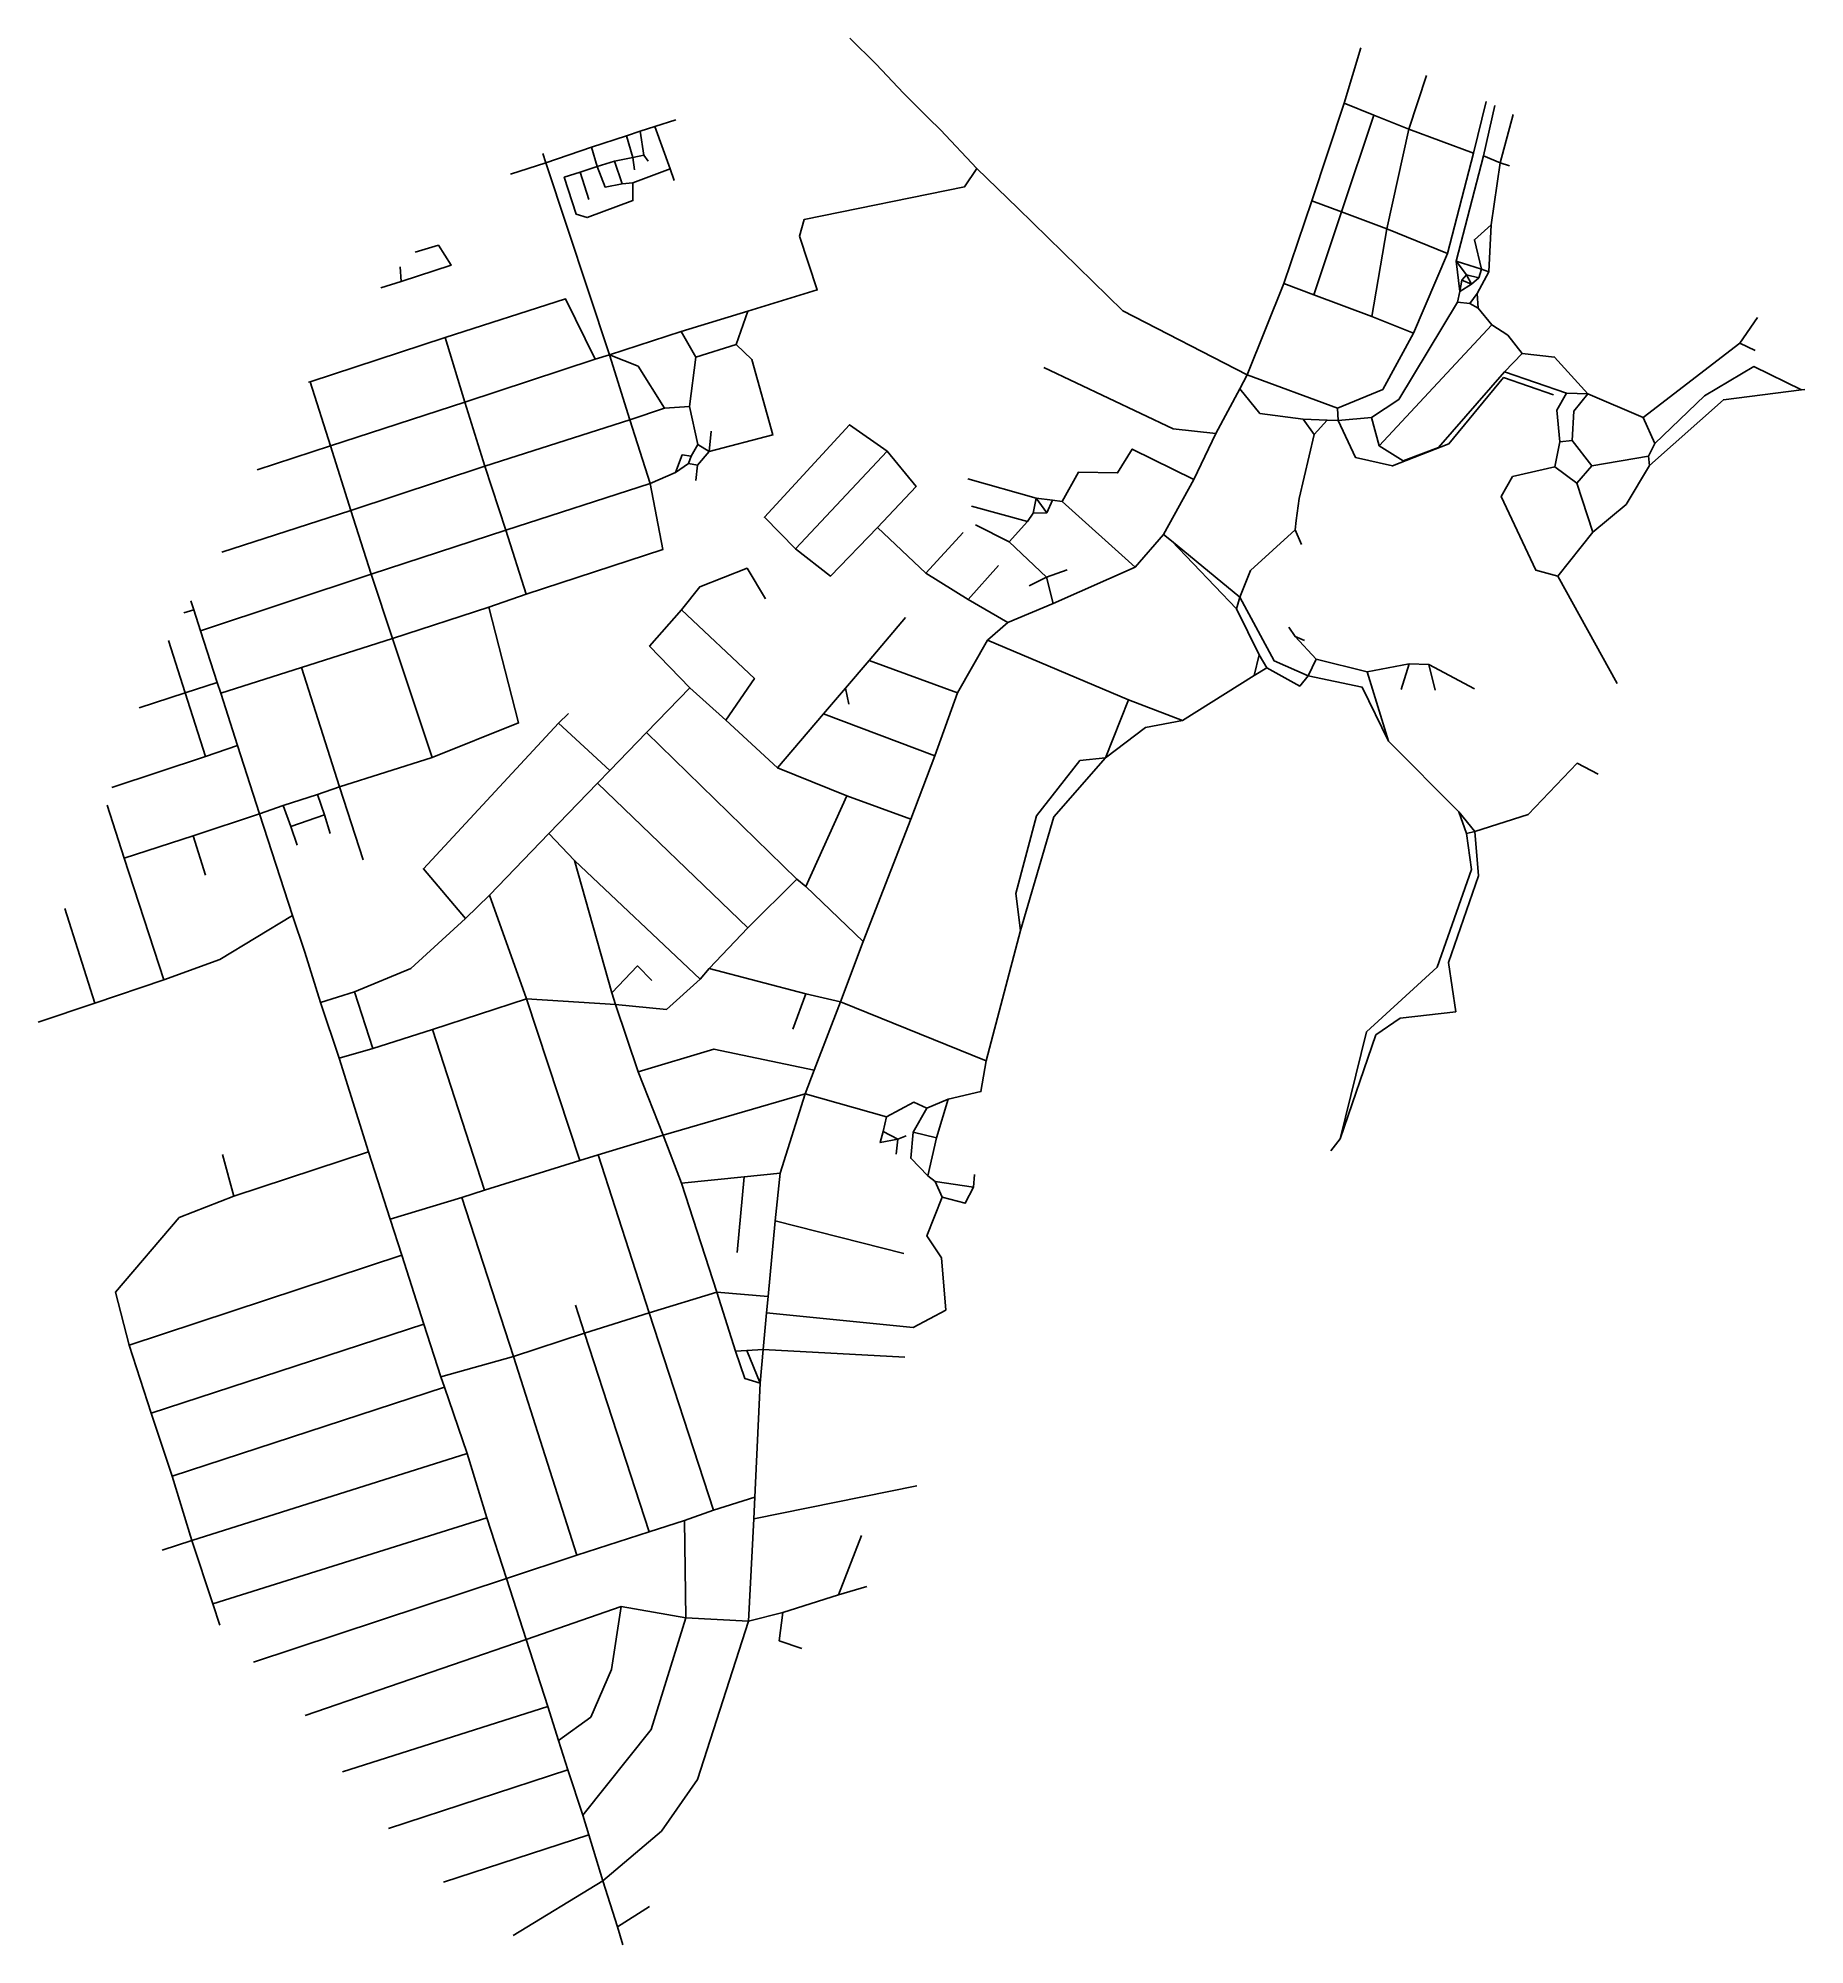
# Model space of a CAD drawing. Header units: metres. Extents: x 620800 to 623338, y 4828864 to 4831603.
import ezdxf

# ---------------------------------------------------------------- set-up
doc = ezdxf.new("R2010")
doc.units = ezdxf.units.M

msp = doc.modelspace()

# ---------------------------------------------------------------- linework, layer by layer
at = {"layer": 'ROADS'}
for points in [[(622003.7, 4831565.2), (621965.9, 4831602.5)], [(622043, 4831523.6), (622003.7, 4831565.2)], [(622700.1, 4831588.8), (622675.9, 4831508.9)], [(622794.2, 4831549.1), (622769, 4831471.9)], [(622078.6, 4831487.7), (622043, 4831523.6)], [(622880.2, 4831511.6), (622862, 4831437.2)], [(621716, 4831485.3), (621685.7, 4831475.7)], [(622096.1, 4831470.6), (622078.6, 4831487.7)], [(622675.9, 4831508.9), (622629.7, 4831369)], [(622672.4, 4831353), (622718.6, 4831492)], [(622718.6, 4831492), (622675.9, 4831508.9)], [(622769, 4831471.9), (622718.6, 4831492)], [(622876.1, 4831433.4), (622892.7, 4831505.6)], [(622900.3, 4831423.5), (622918.8, 4831492.9)], [(621644.8, 4831462.3), (621594.7, 4831445.8)], [(621664.4, 4831468.7), (621644.8, 4831462.3)], [(621653.9, 4831431.1), (621644.8, 4831462.3)], [(621685.7, 4831475.7), (621664.4, 4831468.7)], [(621670, 4831434.5), (621664.4, 4831468.7)], [(621707.5, 4831414.8), (621685.7, 4831475.7)], [(622148.2, 4831415.5), (622096.1, 4831470.6)], [(622769, 4831471.9), (622737.3, 4831328.8)], [(622862, 4831437.2), (622769, 4831471.9)], [(621529.2, 4831423.5), (621524.8, 4831436.8)], [(621594.7, 4831445.8), (621529.2, 4831423.5)], [(621594.7, 4831445.8), (621602.9, 4831418)], [(621627.7, 4831426), (621653.9, 4831431.1)], [(621670, 4831434.5), (621653.9, 4831431.1)], [(621653.9, 4831431.1), (621656.6, 4831413.5)], [(621676, 4831425.6), (621670, 4831434.5)], [(622862, 4831437.2), (622824.7, 4831293.4)], [(622836.9, 4831282.4), (622876.1, 4831433.4)], [(622876.1, 4831433.4), (622900.3, 4831423.5)], [(621529.2, 4831423.5), (621478.5, 4831407)], [(621620.5, 4831147.5), (621529.2, 4831423.5)], [(621654, 4831394.5), (621654.1, 4831369.3), (621588.2, 4831344.7), (621572.5, 4831349.7), (621555.6, 4831402.7), (621578.2, 4831410)], [(621578.2, 4831410), (621602.9, 4831418)], [(621578.2, 4831410), (621590.8, 4831370.9)], [(621602.9, 4831418), (621627.7, 4831426)], [(621602.9, 4831418), (621614.1, 4831388.5), (621638.7, 4831393.3)], [(621627.7, 4831426), (621638.7, 4831393.3)], [(621654, 4831394.5), (621707.5, 4831414.8)], [(621707.5, 4831414.8), (621713.5, 4831398.2)], [(621893.5, 4831318.1), (621900.2, 4831342), (622130.6, 4831389.1), (622148.2, 4831415.5)], [(622207.3, 4831358.4), (622148.2, 4831415.5)], [(622887.2, 4831334.3), (622900.3, 4831423.5)], [(622900.3, 4831423.5), (622913.5, 4831418.9)], [(621638.7, 4831393.3), (621654, 4831394.5)], [(622536.7, 4831118.8), (622357.8, 4831211.1), (622207.3, 4831358.4)], [(622629.7, 4831369), (622589.4, 4831250.2)], [(622672.4, 4831353), (622629.7, 4831369)], [(622632.4, 4831234), (622672.4, 4831353)], [(622737.3, 4831328.8), (622672.4, 4831353)], [(622737.3, 4831328.8), (622715.9, 4831202.6)], [(622824.7, 4831293.4), (622737.3, 4831328.8)], [(622873.3, 4831270.8), (622863.2, 4831313), (622887.2, 4831334.3)], [(622884, 4831266.8), (622887.2, 4831334.3)], [(621321.3, 4831253.2), (621392.9, 4831276.4), (621374.7, 4831305.1), (621341.5, 4831295.3)], [(621819.1, 4831210.6), (621918.9, 4831240.9), (621893.5, 4831318.1)], [(622824.7, 4831293.4), (622775.7, 4831178.8)], [(621319.7, 4831274.3), (621321.3, 4831253.2)], [(622842.3, 4831238.7), (622836.9, 4831282.4)], [(622852, 4831262.5), (622836.9, 4831282.4)], [(622836.9, 4831282.4), (622873.3, 4831270.8)], [(622867.3, 4831235.8), (622884, 4831266.8)], [(622869.3, 4831258.4), (622873.3, 4831270.8)], [(622873.3, 4831270.8), (622884, 4831266.8)], [(621321.3, 4831253.2), (621291.8, 4831243.8)], [(622589.4, 4831250.2), (622536.7, 4831118.8)], [(622632.4, 4831234), (622589.4, 4831250.2)], [(622839, 4831223.2), (622842.3, 4831238.7)], [(622842.3, 4831238.7), (622844.9, 4831254.8)], [(622842.3, 4831238.7), (622859.2, 4831249.2)], [(622844.9, 4831254.8), (622852, 4831262.5)], [(622844.9, 4831254.8), (622859.2, 4831249.2)], [(622859.2, 4831249.2), (622852, 4831262.5)], [(622852, 4831262.5), (622869.3, 4831258.4)], [(622859.2, 4831249.2), (622869.3, 4831258.4)], [(621600.1, 4831141.4), (621557.3, 4831228.2), (621384.5, 4831172.5)], [(621723.5, 4831181.1), (621819.1, 4831210.6)], [(621802.6, 4831162.4), (621819.1, 4831210.6)], [(622715.9, 4831202.6), (622632.4, 4831234)], [(622715.2, 4831057.6), (622754.5, 4831083.3), (622839, 4831223.2)], [(622839, 4831223.2), (622856.5, 4831221.5)], [(622856.5, 4831221.5), (622867.3, 4831235.8)], [(622856.5, 4831221.5), (622868.5, 4831214.6)], [(622868.5, 4831214.6), (622867.3, 4831235.8)], [(622868.5, 4831214.6), (622888.4, 4831190.7)], [(622775.7, 4831178.8), (622715.9, 4831202.6)], [(622726.4, 4831017.2), (622888.4, 4831190.7)], [(622888.4, 4831190.7), (622911, 4831175.9)], [(623244.3, 4831164.3), (623269.8, 4831201.5)], [(621384.5, 4831172.5), (621190.5, 4831109)], [(621412.9, 4831079.8), (621384.5, 4831172.5)], [(621620.5, 4831147.5), (621723.5, 4831181.1)], [(621744.5, 4831144.4), (621723.5, 4831181.1)], [(621744.5, 4831144.4), (621802.6, 4831162.4)], [(621763.6, 4831008.6), (621855.2, 4831032.6), (621825.1, 4831141.1), (621802.6, 4831162.4)], [(622775.7, 4831178.8), (622731.4, 4831097.9), (622666.6, 4831070.9)], [(622931.6, 4831149.8), (622911, 4831175.9)], [(623105.5, 4831057.7), (623244.3, 4831164.3)], [(623244.3, 4831164.3), (623266.5, 4831153.7)], [(621412.9, 4831079.8), (621600.1, 4831141.4)], [(621600.1, 4831141.4), (621620.5, 4831147.5)], [(621649.6, 4831054.3), (621620.5, 4831147.5)], [(621699.7, 4831071.2), (621661.6, 4831131.3), (621620.5, 4831147.5)], [(621735.5, 4831073.6), (621744.5, 4831144.4)], [(622491.5, 4831034.7), (622430.3, 4831041.2), (622244.3, 4831129.6)], [(622931.6, 4831149.8), (622906.6, 4831123.2)], [(623026.1, 4831091.7), (622978.3, 4831144.5), (622931.6, 4831149.8)], [(623333, 4831097.4), (623264.7, 4831130.7), (623193.6, 4831088.7), (623122.3, 4831020.2)], [(621190.5, 4831109), (621188.1, 4831108.3)], [(621219.7, 4831017), (621190.5, 4831109)], [(622536.7, 4831118.8), (622525.9, 4831098.8)], [(622536.7, 4831118.8), (622666.6, 4831070.9)], [(622976.8, 4831090.1), (622905, 4831114.9), (622826.6, 4831019.9), (622745.3, 4830988.1), (622692.1, 4831000.4), (622667.4, 4831053.4)], [(622906.6, 4831123.2), (622811.5, 4831014.6), (622760.6, 4830995.3), (622726.4, 4831017.2)], [(622906.6, 4831123.2), (622995.4, 4831092.7)], [(621219.7, 4831017), (621412.9, 4831079.8)], [(621441.3, 4830988), (621412.9, 4831079.8)], [(621699.7, 4831071.2), (621735.5, 4831073.6)], [(621747.3, 4831018.8), (621735.5, 4831073.6)], [(622525.9, 4831098.8), (622491.5, 4831034.7)], [(622525.9, 4831098.8), (622555, 4831063.5), (622617.1, 4831055.2)], [(622985.7, 4831022.9), (622981.7, 4831068.3), (622995.4, 4831092.7)], [(622995.4, 4831092.7), (623026.1, 4831091.7)], [(623003.4, 4831024.6), (623006.1, 4831066.7), (623026.1, 4831091.7)], [(623026.1, 4831091.7), (623105.5, 4831057.7)], [(623333, 4831097.4), (623220.8, 4831083.2), (623114.5, 4830988.6)], [(623337.9, 4831098.1), (623333, 4831097.4)], [(621649.6, 4831054.3), (621441.3, 4830988)], [(621649.6, 4831054.3), (621699.7, 4831071.2)], [(621679.1, 4830963), (621649.6, 4831054.3)], [(621887.8, 4830868.9), (621843.1, 4830914.3), (621965.5, 4831047.3), (622019.4, 4831009.3)], [(622617.1, 4831055.2), (622632.8, 4831033.4)], [(622617.1, 4831055.2), (622651.7, 4831053.9)], [(622632.8, 4831033.4), (622651.7, 4831053.9)], [(622651.7, 4831053.9), (622667.4, 4831053.4)], [(622667.4, 4831053.4), (622666.6, 4831070.9)], [(622667.4, 4831053.4), (622715.2, 4831057.6)], [(622726.4, 4831017.2), (622715.2, 4831057.6)], [(623122.3, 4831020.2), (623105.5, 4831057.7)], [(621737.7, 4831001.9), (621747.3, 4831018.8)], [(621763.6, 4831008.6), (621747.3, 4831018.8)], [(621763.6, 4831008.6), (621766.5, 4831038)], [(622491.5, 4831034.7), (622460.2, 4830968.4)], [(622632.8, 4831033.4), (622611.4, 4830941.1)], [(622978.9, 4830986.9), (622985.7, 4831022.9)], [(623003.4, 4831024.6), (622985.7, 4831022.9)], [(623032, 4830988.3), (623003.4, 4831024.6)], [(623122.3, 4831020.2), (623113.2, 4831002.3)], [(621114.4, 4830982.6), (621219.7, 4831017)], [(621248.7, 4830924), (621219.7, 4831017)], [(621715.5, 4830978.9), (621724.7, 4831003.9), (621737.7, 4831001.9)], [(621715.5, 4830978.9), (621733.9, 4830991.8)], [(621733.9, 4830991.8), (621737.7, 4831001.9)], [(621733.9, 4830991.8), (621747, 4830989.3)], [(621763.6, 4831008.6), (621747, 4830989.3)], [(622019.4, 4831009.3), (621887.8, 4830868.9)], [(622019.4, 4831009.3), (622061, 4830958.4), (622005.5, 4830899.7)], [(622270.9, 4830937.1), (622294.2, 4830979), (622350.4, 4830978), (622371.5, 4831012.2), (622460.2, 4830968.4)], [(623113.2, 4831002.3), (623032, 4830988.3)], [(623113.2, 4831002.3), (623114.5, 4830988.6)], [(621441.3, 4830988), (621248.7, 4830924)], [(621471.5, 4830895.7), (621441.3, 4830988)], [(621679.1, 4830963), (621471.5, 4830895.7)], [(621501, 4830803.9), (621697.3, 4830868.3), (621679.1, 4830963)], [(621679.1, 4830963), (621715.5, 4830978.9)], [(621744.4, 4830967), (621747, 4830989.3)], [(622233.5, 4830941.8), (622135.5, 4830969.6)], [(622460.2, 4830968.4), (622416.7, 4830889.6)], [(622982.9, 4830829.8), (622951.3, 4830838.6), (622901.7, 4830944.3), (622918, 4830972.9), (622978.9, 4830986.9)], [(623010.1, 4830963.2), (622978.9, 4830986.9)], [(623010.1, 4830963.2), (623032, 4830988.3)], [(623033.1, 4830892.8), (623010.1, 4830963.2)], [(623114.5, 4830988.6), (623081.1, 4830932.5), (623033.1, 4830892.8)], [(622233.5, 4830941.8), (622229, 4830920.3)], [(622233.5, 4830941.8), (622248.9, 4830920.8)], [(622257.1, 4830938.9), (622233.5, 4830941.8)], [(622248.9, 4830920.8), (622257.1, 4830938.9)], [(622270.9, 4830937.1), (622257.1, 4830938.9)], [(622375.8, 4830842.9), (622270.9, 4830937.1)], [(622607.2, 4830909.5), (622611.4, 4830941.1)], [(621248.7, 4830924), (621063.6, 4830864.2)], [(621278, 4830832.5), (621248.7, 4830924)], [(622221.2, 4830908.4), (622140.4, 4830930.1)], [(622221.2, 4830908.4), (622194.5, 4830879.3)], [(622229, 4830920.3), (622221.2, 4830908.4)], [(622229, 4830920.3), (622248.9, 4830920.8)], [(622607.2, 4830909.5), (622605.7, 4830896.3)], [(621471.5, 4830895.7), (621278, 4830832.5)], [(621501, 4830803.9), (621471.5, 4830895.7)], [(622005.5, 4830899.7), (621938.1, 4830829.9), (621887.8, 4830868.9)], [(622074.8, 4830834), (622005.5, 4830899.7)], [(622074.8, 4830834), (622128.8, 4830892.4)], [(622194.5, 4830879.3), (622146.6, 4830903.6)], [(622416.7, 4830889.6), (622375.8, 4830842.9)], [(622416.7, 4830889.6), (622428.1, 4830880.6)], [(622521.3, 4830783.1), (622428.1, 4830880.6)], [(622428.1, 4830880.6), (622526.2, 4830799.4)], [(622605.7, 4830896.3), (622541.4, 4830838), (622526.2, 4830799.4)], [(622605.7, 4830896.3), (622614.9, 4830875.4)], [(623033.1, 4830892.8), (622982.9, 4830829.8)], [(622194.5, 4830879.3), (622248.2, 4830828.2)], [(621278, 4830832.5), (621032.9, 4830751.1)], [(621308.6, 4830740.3), (621278, 4830832.5)], [(621724.2, 4830781.6), (621750.1, 4830814.6), (621818.2, 4830841.2), (621844.5, 4830797.1)], [(622135.8, 4830796.4), (622074.8, 4830834)], [(622135.8, 4830796.4), (622179.6, 4830845.2)], [(622248.2, 4830828.2), (622223.3, 4830816.1)], [(622248.2, 4830828.2), (622278.2, 4830839)], [(622257.9, 4830790.7), (622248.2, 4830828.2)], [(622375.8, 4830842.9), (622257.9, 4830790.7)], [(622982.9, 4830829.8), (623068.4, 4830675.5)], [(621501, 4830803.9), (621447.3, 4830785.1)], [(622521.3, 4830783.1), (622526.2, 4830799.4)], [(622526.2, 4830799.4), (622575.3, 4830708), (622624.3, 4830686.8)], [(621023.1, 4830781.6), (621009, 4830777.2)], [(621023.1, 4830781.6), (621018.8, 4830794.4)], [(621032.9, 4830751.1), (621023.1, 4830781.6)], [(621447.3, 4830785.1), (621308.6, 4830740.3)], [(621365.8, 4830569.5), (621489.8, 4830618.9), (621447.3, 4830785.1)], [(621736, 4830669.3), (621678, 4830729.3), (621724.2, 4830781.6)], [(621724.2, 4830781.6), (621828.8, 4830683), (621787.8, 4830623.2)], [(622193, 4830763.1), (622135.8, 4830796.4)], [(622257.9, 4830790.7), (622193, 4830763.1)], [(622554.1, 4830716.6), (622521.3, 4830783.1)], [(621056.9, 4830677.1), (621032.9, 4830751.1)], [(622045.9, 4830770.4), (621993.7, 4830708.5)], [(622193, 4830763.1), (622163.5, 4830738.1)], [(622605.8, 4830743.1), (622596.7, 4830756.4)], [(621011, 4830662.1), (620986.8, 4830737.3)], [(621308.6, 4830740.3), (621177.8, 4830698.6)], [(621365.8, 4830569.5), (621308.6, 4830740.3)], [(622163.5, 4830738.1), (622120.6, 4830662.3)], [(622366.4, 4830652), (622163.5, 4830738.1)], [(622546.9, 4830687), (622554.1, 4830716.6)], [(622564.9, 4830698.1), (622554.1, 4830716.6)], [(622635.8, 4830710.6), (622605.8, 4830743.1)], [(622605.8, 4830743.1), (622619, 4830737.5)], [(621177.8, 4830698.6), (621062.1, 4830661.6)], [(621232.6, 4830527.3), (621177.8, 4830698.6)], [(621993.7, 4830708.5), (621959.8, 4830669)], [(622120.6, 4830662.3), (621993.7, 4830708.5)], [(622564.9, 4830698.1), (622546.9, 4830687)], [(622624.3, 4830686.8), (622612.1, 4830671.8), (622564.9, 4830698.1)], [(622635.8, 4830710.6), (622624.3, 4830686.8)], [(622635.8, 4830710.6), (622709.2, 4830692.3)], [(622709.2, 4830692.3), (622769.4, 4830703.8)], [(622709.2, 4830692.3), (622739.6, 4830592.7)], [(622769.4, 4830703.8), (622758, 4830667.2)], [(622769.4, 4830703.8), (622797.8, 4830702.7)], [(622797.8, 4830702.7), (622807, 4830666.1)], [(622797.8, 4830702.7), (622863.2, 4830668)], [(621011, 4830662.1), (620944.6, 4830640.9)], [(621056.9, 4830677.1), (621011, 4830662.1)], [(621040.1, 4830570.7), (621011, 4830662.1)], [(621062.1, 4830661.6), (621056.9, 4830677.1)], [(621086, 4830586.6), (621062.1, 4830661.6)], [(621736, 4830669.3), (621673.9, 4830605.2)], [(621787.8, 4830623.2), (621736, 4830669.3)], [(621959.8, 4830669), (621928.1, 4830632.1)], [(621959.8, 4830669), (621964.2, 4830646.1)], [(622120.6, 4830662.3), (622087.7, 4830571.9)], [(622443.8, 4830622.7), (622546.9, 4830687)], [(622624.3, 4830686.8), (622701.9, 4830670.3), (622739.6, 4830592.7)], [(622366.4, 4830652), (622333.1, 4830568.9)], [(622366.4, 4830652), (622443.8, 4830622.7)], [(621413.6, 4830338.3), (621353.1, 4830409.5), (621547.2, 4830618.8)], [(621547.2, 4830618.8), (621561.4, 4830632.6)], [(621621, 4830550.8), (621547.2, 4830618.8)], [(621861.7, 4830554.6), (621787.8, 4830623.2)], [(621928.1, 4830632.1), (621861.7, 4830554.6)], [(622087.7, 4830571.9), (621928.1, 4830632.1)], [(622443.8, 4830622.7), (622390.6, 4830612.5), (622333.1, 4830568.9)], [(621086, 4830586.6), (621040.1, 4830570.7)], [(621117.9, 4830488.2), (621086, 4830586.6)], [(621673.9, 4830605.2), (621621, 4830550.8)], [(621889.6, 4830394.6), (621673.9, 4830605.2)], [(622739.6, 4830592.7), (622840.9, 4830491.5)], [(621040.1, 4830570.7), (620905.3, 4830526.1)], [(621365.8, 4830569.5), (621232.6, 4830527.3)], [(621961.3, 4830514.3), (621861.7, 4830554.6)], [(622087.7, 4830571.9), (622053.5, 4830480.8)], [(622333.1, 4830568.9), (622296.3, 4830564.9), (622234.2, 4830485.6), (622204.1, 4830374), (622211, 4830321)], [(622211, 4830321), (622258.8, 4830483.9), (622333.1, 4830568.9)], [(622863.9, 4830463), (622940.4, 4830487.3), (623011, 4830561.2), (623041.1, 4830545.2)], [(621232.6, 4830527.3), (621201, 4830516.1)], [(621266.4, 4830422.6), (621232.6, 4830527.3)], [(621603.5, 4830532.5), (621533.4, 4830460)], [(621621, 4830550.8), (621603.5, 4830532.5)], [(621819.2, 4830324.6), (621603.5, 4830532.5)], [(620923.2, 4830424.6), (620898.9, 4830500.7)], [(621151.7, 4830500.3), (621117.9, 4830488.2)], [(621201, 4830516.1), (621151.7, 4830500.3)], [(621151.7, 4830500.3), (621162.9, 4830470.2)], [(621201, 4830516.1), (621211, 4830486.8)], [(621961.3, 4830514.3), (621902.6, 4830384.3)], [(622053.5, 4830480.8), (621961.3, 4830514.3)], [(621117.9, 4830488.2), (621022.2, 4830456.7)], [(621165, 4830342.6), (621117.9, 4830488.2)], [(621211, 4830486.8), (621162.9, 4830470.2)], [(621162.9, 4830470.2), (621171.6, 4830443.5)], [(621211, 4830486.8), (621219.4, 4830460.1)], [(622053.5, 4830480.8), (621984.9, 4830305.3)], [(622840.9, 4830491.5), (622851.6, 4830460.2)], [(622840.9, 4830491.5), (622863.9, 4830463)], [(621022.2, 4830456.7), (620923.2, 4830424.6)], [(621022.2, 4830456.7), (621040.1, 4830400.5)], [(621533.4, 4830460), (621448.1, 4830371.5)], [(621570.1, 4830421.3), (621533.4, 4830460)], [(622863.9, 4830463), (622869, 4830399.2), (622825.8, 4830275.1), (622836.3, 4830204.1), (622756.4, 4830195), (622721.7, 4830170.8), (622670.5, 4830021.6)], [(622851.6, 4830460.2), (622858.9, 4830408.4), (622809.8, 4830268), (622708.1, 4830175.2), (622670.5, 4830021.6)], [(622851.6, 4830460.2), (622863.9, 4830463)], [(620980, 4830250.2), (620923.2, 4830424.6)], [(621623.8, 4830231.3), (621570.1, 4830421.3)], [(621750.7, 4830250.8), (621570.1, 4830421.3)], [(621889.6, 4830394.6), (621819.2, 4830324.6)], [(621902.6, 4830384.3), (621889.6, 4830394.6)], [(621448.1, 4830371.5), (621413.6, 4830338.3)], [(621501.3, 4830222.5), (621448.1, 4830371.5)], [(621984.9, 4830305.3), (621902.6, 4830384.3)], [(620881.3, 4830216.3), (620837.8, 4830352.4)], [(621165, 4830342.6), (621060.7, 4830279), (620980, 4830250.2)], [(621183, 4830289.9), (621165, 4830342.6)], [(621413.6, 4830338.3), (621335.2, 4830266.4), (621254, 4830232.7)], [(621819.2, 4830324.6), (621763.7, 4830266.5)], [(622211, 4830321), (622161.7, 4830133.6)], [(621205.5, 4830217.4), (621183, 4830289.9)], [(621984.9, 4830305.3), (621952.2, 4830218.6)], [(621623.8, 4830231.3), (621660.9, 4830269.9), (621681.5, 4830249.2)], [(621750.7, 4830250.8), (621702.6, 4830207.6), (621629.1, 4830214.8)], [(621763.7, 4830266.5), (621750.7, 4830250.8)], [(621902.8, 4830230.1), (621763.7, 4830266.5)], [(620980, 4830250.2), (620881.3, 4830216.3)], [(621254, 4830232.7), (621205.5, 4830217.4)], [(621280.4, 4830151.4), (621254, 4830232.7)], [(621629.1, 4830214.8), (621623.8, 4830231.3)], [(621902.8, 4830230.1), (621884.1, 4830179)], [(621952.2, 4830218.6), (621902.8, 4830230.1)], [(620881.3, 4830216.3), (620799.6, 4830189.3)], [(621231.9, 4830137.3), (621205.5, 4830217.4)], [(621501.3, 4830222.5), (621366.1, 4830178.9)], [(621577.7, 4829990.3), (621501.3, 4830222.5)], [(621629.1, 4830214.8), (621501.3, 4830222.5)], [(621661.8, 4830118.1), (621629.1, 4830214.8)], [(621952.2, 4830218.6), (621914.6, 4830120.1)], [(622161.7, 4830133.6), (621952.2, 4830218.6)], [(621366.1, 4830178.9), (621280.4, 4830151.4)], [(621440.9, 4829947.8), (621366.1, 4830178.9)], [(621280.4, 4830151.4), (621231.9, 4830137.3)], [(621914.6, 4830120.1), (621770.5, 4830150.5), (621661.8, 4830118.1)], [(621274.4, 4830002.9), (621231.9, 4830137.3)], [(621697.4, 4830027.1), (621661.8, 4830118.1)], [(621914.6, 4830120.1), (621901.5, 4830086.3)], [(622107, 4830078.8), (622154.2, 4830089.4), (622161.7, 4830133.6)], [(621901.5, 4830086.3), (621697.4, 4830027.1)], [(621901.5, 4830086.3), (621865.7, 4829972.3)], [(622018.4, 4830053.2), (621901.5, 4830086.3)], [(622018.4, 4830053.2), (622057.6, 4830074.4), (622076.6, 4830065.7)], [(622057, 4830031.3), (622076.6, 4830065.7)], [(622076.6, 4830065.7), (622107, 4830078.8)], [(622090.4, 4830023), (622107, 4830078.8)], [(622013.5, 4830032), (622009.2, 4830016.2), (622034.9, 4830021.2)], [(622018.4, 4830053.2), (622013.5, 4830032)], [(622013.5, 4830032), (622034.9, 4830021.2)], [(621697.4, 4830027.1), (621604.4, 4829998.6)], [(621724, 4829958), (621697.4, 4830027.1)], [(622034.9, 4830021.2), (622032.3, 4829999.6)], [(622034.9, 4830021.2), (622046.8, 4830026.1)], [(622078, 4829968.6), (622053.4, 4829993.7), (622057, 4830031.3)], [(622090.4, 4830023), (622057, 4830031.3)], [(622078, 4829968.6), (622090.4, 4830023)], [(622670.5, 4830021.6), (622656.7, 4830004.2)], [(621080.9, 4829939.4), (621064.4, 4829999.1)], [(621274.4, 4830002.9), (621080.9, 4829939.4)], [(621305.5, 4829906.2), (621274.4, 4830002.9)], [(621577.7, 4829990.3), (621440.9, 4829947.8)], [(621604.4, 4829998.6), (621577.7, 4829990.3)], [(621677.7, 4829771.9), (621604.4, 4829998.6)], [(621813.9, 4829967.2), (621724, 4829958)], [(621774.9, 4829801.3), (621724, 4829958)], [(621813.9, 4829967.2), (621804, 4829858.5)], [(621865.7, 4829972.3), (621813.9, 4829967.2)], [(621865.7, 4829972.3), (621858.5, 4829904)], [(622088.4, 4829960.4), (622078, 4829968.6)], [(622098.5, 4829937.7), (622088.4, 4829960.4)], [(622088.4, 4829960.4), (622143.5, 4829952.4)], [(622098.5, 4829937.7), (622131.6, 4829929.1), (622143.5, 4829952.4)], [(622143.5, 4829952.4), (622144.8, 4829970.2)], [(620930.2, 4829725.3), (620911, 4829801.3), (621002.3, 4829908.9), (621080.9, 4829939.4)], [(621408.4, 4829937.4), (621305.5, 4829906.2)], [(621440.9, 4829947.8), (621408.4, 4829937.4)], [(621482.7, 4829709.2), (621408.4, 4829937.4)], [(621846.2, 4829771.9), (622056.6, 4829750.6), (622103.7, 4829775.7), (622097.4, 4829850.8), (622076.4, 4829882.5), (622098.5, 4829937.7)], [(621322.3, 4829854.5), (621305.5, 4829906.2)], [(621858.5, 4829904), (621848.6, 4829795.3)], [(621858.5, 4829904), (622043.2, 4829857.1)], [(621322.3, 4829854.5), (620930.2, 4829725.3)], [(621353.9, 4829755.7), (621322.3, 4829854.5)], [(621774.9, 4829801.3), (621677.7, 4829771.9)], [(621801.4, 4829716.5), (621774.9, 4829801.3)], [(621848.6, 4829795.3), (621774.9, 4829801.3)], [(621848.6, 4829795.3), (621846.2, 4829771.9)], [(621584.8, 4829742.5), (621571.7, 4829782.8)], [(621677.7, 4829771.9), (621584.8, 4829742.5)], [(621769.9, 4829488.4), (621677.7, 4829771.9)], [(621846.2, 4829771.9), (621841.4, 4829719.1)], [(621353.9, 4829755.7), (620961.9, 4829627.5)], [(621378.3, 4829679.6), (621353.9, 4829755.7)], [(621584.8, 4829742.5), (621482.7, 4829709.2)], [(621677.3, 4829457.2), (621584.8, 4829742.5)], [(620961.9, 4829627.5), (620930.2, 4829725.3)], [(621482.7, 4829709.2), (621378.3, 4829679.6)], [(621573.5, 4829423.8), (621482.7, 4829709.2)], [(621801.4, 4829716.5), (621817.9, 4829717.5)], [(621837, 4829670.6), (621814.9, 4829677.4), (621801.4, 4829716.5)], [(621817.9, 4829717.5), (621841.4, 4829719.1)], [(621837, 4829670.6), (621817.9, 4829717.5)], [(621841.4, 4829719.1), (621837, 4829670.6)], [(621841.4, 4829719.1), (622044.7, 4829707.9)], [(621383.3, 4829665), (621378.3, 4829679.6)], [(621383.3, 4829665), (620992.1, 4829537.2)], [(621415.9, 4829569.5), (621383.3, 4829665)], [(621837, 4829670.6), (621829.3, 4829506.8)], [(620992.1, 4829537.2), (620961.9, 4829627.5)], [(621415.9, 4829569.5), (621020.5, 4829444.7)], [(621444.3, 4829477.5), (621415.9, 4829569.5)], [(621020.5, 4829444.7), (620992.1, 4829537.2)], [(622062.1, 4829523.4), (621828.1, 4829476.1)], [(621769.9, 4829488.4), (621728.3, 4829473.6)], [(621829.3, 4829506.8), (621769.9, 4829488.4)], [(621829.3, 4829506.8), (621828.1, 4829476.1)], [(621444.3, 4829477.5), (621050.6, 4829353.7)], [(621472.5, 4829390), (621444.3, 4829477.5)], [(621677.3, 4829457.2), (621573.5, 4829423.8)], [(621728.3, 4829473.6), (621677.3, 4829457.2)], [(621728.3, 4829473.6), (621730.4, 4829333.7)], [(621828.1, 4829476.1), (621820.4, 4829329)], [(621020.5, 4829444.7), (620978, 4829430.9)], [(621050.6, 4829353.7), (621020.5, 4829444.7)], [(621949.7, 4829366.6), (621982.5, 4829451.7)], [(621573.5, 4829423.8), (621472.5, 4829390)], [(621472.5, 4829390), (621109.1, 4829270.1)], [(621500.8, 4829302.5), (621472.5, 4829390)], [(621990.1, 4829378.9), (621949.7, 4829366.6)], [(621060.5, 4829323.1), (621050.6, 4829353.7)], [(621637.1, 4829349.9), (621500.8, 4829302.5)], [(621637.1, 4829349.9), (621623.4, 4829259.7), (621593.7, 4829191), (621547.4, 4829157.7)], [(621730.4, 4829333.7), (621637.1, 4829349.9)], [(621949.7, 4829366.6), (621869.4, 4829341.3)], [(621730.4, 4829333.7), (621680.5, 4829173.3), (621582.2, 4829050.3)], [(621820.4, 4829329), (621746.9, 4829101.5), (621695.3, 4829027.5), (621611.1, 4828955.8)], [(621820.4, 4829329), (621730.4, 4829333.7)], [(621869.4, 4829341.3), (621820.4, 4829329)], [(621869.4, 4829341.3), (621864.4, 4829300.7), (621897, 4829289.6)], [(621500.8, 4829302.5), (621183.2, 4829193.5)], [(621531.7, 4829206.4), (621500.8, 4829302.5)], [(621531.7, 4829206.4), (621236.7, 4829112.7)], [(621547.4, 4829157.7), (621531.7, 4829206.4)], [(621560.9, 4829115.5), (621547.4, 4829157.7)], [(621560.9, 4829115.5), (621303.2, 4829031.1)], [(621582.2, 4829050.3), (621560.9, 4829115.5)], [(621591, 4829022), (621582.2, 4829050.3)], [(621591, 4829022), (621382.2, 4828954)], [(621611.1, 4828955.8), (621591, 4829022)], [(621611.1, 4828955.8), (621481.9, 4828877.4)], [(621631.9, 4828889.9), (621611.1, 4828955.8)], [(621631.9, 4828889.9), (621678.1, 4828918.9)], [(621639.8, 4828864), (621631.9, 4828889.9)]]:
    msp.add_lwpolyline(points, dxfattribs=at)

doc.saveas('drawing.dxf')
